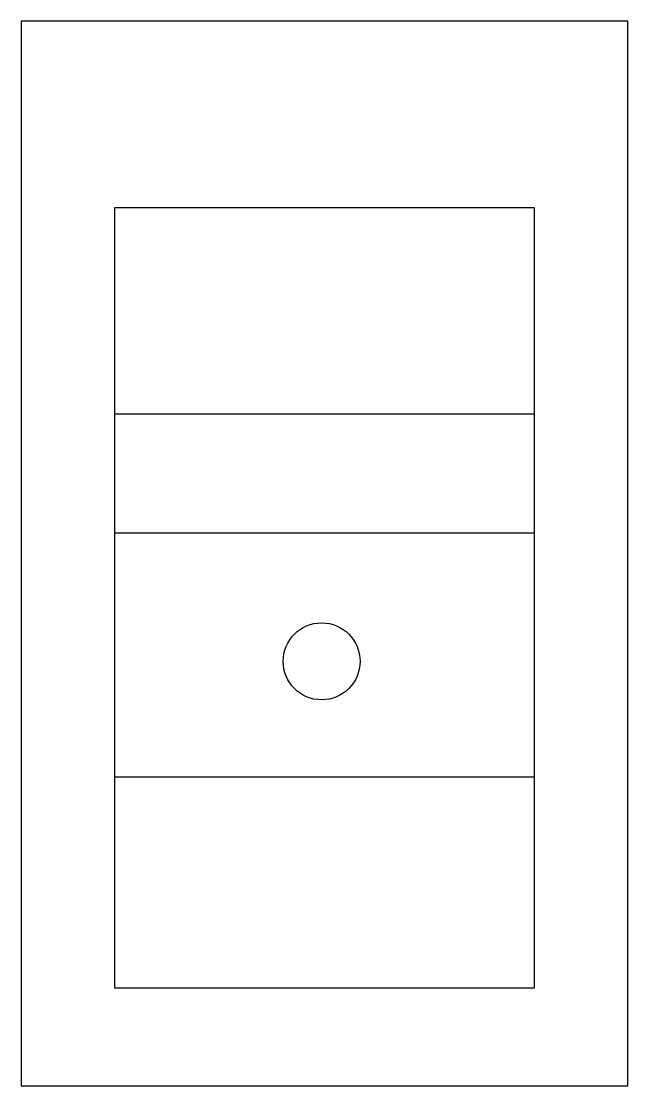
# Model space of a CAD drawing. Extents: x 0 to 65, y 0 to 114.
import ezdxf
from ezdxf.enums import TextEntityAlignment as Align

# ---------------------------------------------------------------- set-up
doc = ezdxf.new("R2010")
doc.units = 0
doc.layers.add('--4N-THT. MCB-MCCB-ACB', color=124, linetype='CONTINUOUS')
doc.styles.add('- 13.0', font='times.ttf', dxfattribs={"height": 13})

# ---------------------------------------------------------------- blocks, each defined once
blk = doc.blocks.new('06 - N - SC MCCB LỖ ĐỤC NS06b~160N3M2 3~4 PHASE')
at = {"layer": '--4N-THT. MCB-MCCB-ACB'}
blk.add_line((-22.5, 14.96), (22.5, 14.96), dxfattribs=at)
at = {"layer": '--4N-THT. MCB-MCCB-ACB', "color": 1}
blk.add_lwpolyline([(-32.5, -57), (32.5, -57), (32.5, 57), (-32.5, 57)], close=True, dxfattribs=at)
at = {"layer": '--4N-THT. MCB-MCCB-ACB'}
blk.add_lwpolyline([(-22.5, -46.5), (22.5, -46.5), (22.5, 37.01), (-22.5, 37.01)], close=True, dxfattribs=at)
for points in [[(22.5, 2.18), (-22.5, 2.18)], [(-22.5, -23.91), (22.5, -23.91)]]:
    blk.add_lwpolyline(points, dxfattribs=at)
blk.add_circle((-0.31, -11.55), 4.12, dxfattribs=at)
at = {"layer": '--4N-THT. MCB-MCCB-ACB', "color": 3, "style": '- 13.0'}
for tag, p in [('MCCB', (0, 92.5)), ('AMPE', (0, 72.5))]:
    blk.add_attdef(tag, text='', height=13, dxfattribs=at).set_placement(p, align=Align.MIDDLE_CENTER)

msp = doc.modelspace()

# ---------------------------------------------------------------- block references
msp.add_blockref('06 - N - SC MCCB LỖ ĐỤC NS06b~160N3M2 3~4 PHASE', (32.5, 57))

doc.saveas('drawing.dxf')
